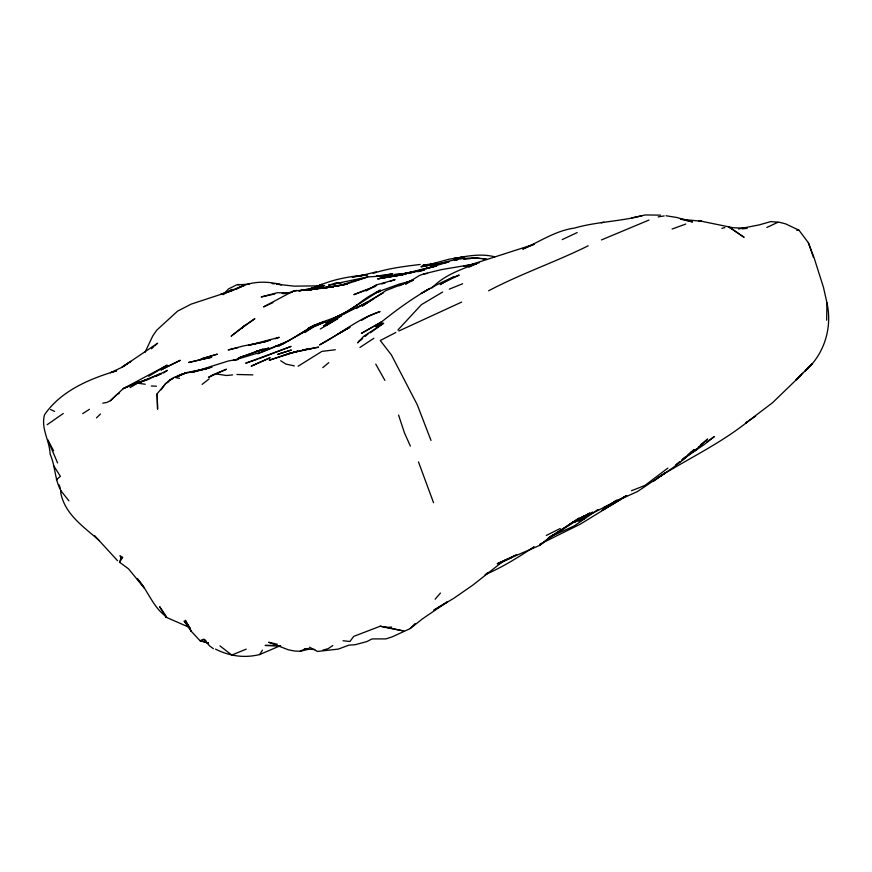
<?xml version="1.0" encoding="UTF-8"?>
<svg xmlns="http://www.w3.org/2000/svg" width="872" height="872" viewBox="0 0 872 872"><rect width="100%" height="100%" fill="white"/><g stroke="black" fill="none" stroke-linecap="round" stroke-linejoin="round"><path stroke-width="1.31" d="M826.656 320.198L826.939 302.758L823.441 287.237L813.936 257.349L808.388 242.798L798.97 230.197L785.53 223.842L779.557 222.316L770.804 221.586L758.989 224.943L738.442 228.944M116.499 370.818C89.522 378.83 60.877 390.841 44.516 414.81C40.733 428.653 49.682 440.545 50.118 454.192C55.492 466.106 54.544 479.611 61.095 491.012L60.735 492.789C64.986 514.589 83.865 526.895 99.277 540.618M165.702 616.188C152.6 606.705 147.935 590.279 137.231 578.55L144.196 587.892L128.457 568.806L119.54 562.222L121.066 558.178L122.603 557.404L119.987 555.66L121.066 558.178M144.981 352.364L152.785 335.894L156.797 330.117L177.583 311.13L191.153 304.132L231.2 290.965L234.132 289.777L220.769 294.442L244.65 285.242L235.636 289.373C249.479 281.013 266.2 280.686 281.471 284.741L276.729 284.087M215.493 649.139C229.946 656.256 244.051 658.24 259.66 654.578L262.439 650.152M119.54 562.222L122.603 557.404M157.113 393.828L157.592 408.946L157.113 393.828L165.669 383.571L169.43 380.268L173.593 377.609L186.292 372.66L208.942 368.115M161.08 389.762L165.669 383.571L169.048 381.565M435.106 599.206L440.458 593.058M397.872 330.052L421.405 304.655L442.66 292.033M804.878 371.308C824.204 354.392 832.586 327.807 826.939 302.758M309.538 647.198L317.517 651.449L338.391 649.073L348.887 645.149L355.078 644.735L366.665 641.639L372.061 638.925L385.915 638.893L392.04 636.92L410.069 628.647L415.159 623.513M801.237 374.982L772.625 402.646L745.68 423.084L755.588 416.129M102.787 403.158L106.831 402.439L110.428 400.695L123.225 388.629L167.239 365.139L148.698 376.257M802.698 373.227L796.038 379.898L812.214 363.7L805.554 370.371M96.476 417.884L100.476 413.993M358.403 342.151L357.651 342.87L363.384 336.538L383.702 323.218L370.36 332.733M431.858 288.076C443.663 275.399 460.416 269.655 476.221 263.704L468.94 267.203M110.428 400.695L116.957 394.504L119.181 393.37M223.047 294.714L228.551 288.894L236.552 284.937L249.218 284.098M151.477 348.789L153.428 346.991M154.617 345.955L157.603 343.219L122.08 367.199L130.746 361.379L121.208 367.668L110.493 372.682L116.565 370.807M56.331 479.84L60.386 476.319L53.781 465.888M365.15 336.418L368.038 333.954M679.92 461.571L675.898 464.961L679.866 461.931M681.926 459.882L685.937 456.503M687.954 454.803L693.981 449.734L683.67 459.348L672.672 467.937L637.552 491.492L616.242 501.193L575.062 521.99L589.319 513.706M322.793 367.635L328.809 362.599M362.708 338.249L358.566 341.639L361.782 339.208M690.657 452.83L692.662 451.206M700.663 444.72L707.661 439.041L697.6 448.404L681.839 460.416M667.832 468.122L644.92 485.442L631.47 490.762M539.714 545.403L551.758 535.844L539.714 545.403L497.171 563.693L511.472 557.502L499.373 563.356M410.069 628.647L422.517 618.826L447.238 601.974L433.875 610.128L453.658 598.388L472.875 585.09L503.94 560.609L515.505 555.235M47.132 424.729L63.253 413.492M202.086 384.399L209.182 378.884M689.654 453.647L692.88 451.271M698.254 447.314L700.401 445.734M747.947 421.481C719.803 444.066 686.907 459.272 656.562 478.499M706.593 442.159L714.244 436.621L703.977 444.742L683.245 458.65M653.477 481.3L664.78 473.169L661.096 475.752M590.279 513.575L592.459 512.028M690.569 452.623L692.75 451.097M616.809 500.027L611.479 503.689L615.436 501.008M227.875 292.316L232.094 289.439L223.93 293.995M298.115 366.229L321.91 351.383L335.306 349.759M353.858 307.227L340.571 315.413M693.698 450.889L696.924 448.709M700.14 446.519L702.298 445.069M332.766 645.553L328.145 648.659L322.825 650.141M546.472 539.975L579.172 518.11L552.815 535.212M163.489 372.965L167.359 370.36L155.815 376.214L161.287 373.892M373.881 338.271L359.951 347.438M357.258 304.797L343.252 314.127L354.501 307.969L331.371 319.381L348.767 310.944C336.091 318.618 321.201 321.114 308.252 328.243L324.46 321.746M598.05 509.488L574.245 525.925L549.643 537.141M304.96 332.515L313.528 326.837L325.474 321.692L313.528 326.837L278.8 345.966L285.242 342.402L260.456 352.288L233.162 360.43L238.252 359.406M485.083 574.692C502.337 567.28 518.328 557.295 533.958 546.973M529.533 549.894L533.904 547.017M82.709 413.611L89.445 409.284M337.268 334.488L349.803 327.24L319.501 344.941C340.058 334.314 357.727 318.64 380.039 311.544L368.507 316.274L361.488 320.384M373.837 298.736L362.262 306.061L385.991 290.55L413.415 279.836M297.635 335.491L313.637 325.572L324.493 321.681M626.761 495.634L580.294 524.159L539.833 544.215M382.143 322.727L375.56 326.695C401.185 305.952 427.792 286.332 459.217 275.116L440.633 283.825L453.8 276.816L440.197 284.686M130.157 387.593L137.504 383.157L161.091 373.423L147.455 379.669M559.159 531.44L584.654 515.625L569.492 524.246M320.307 329.017L337.78 318.553L325.975 325.616M288.741 340.799L313.637 325.572L324.918 321.823M552.924 535.146L564.609 528.181M178.084 376.214L186.292 372.66L176.656 377.009M602.258 510.218L620.221 499.634L602.258 510.218L609.125 506.152M548.237 538.068L553.807 534.819L549.425 537.163M422.865 292.502L429.743 288.49L421.198 293.439M339.557 333.169L349.803 327.24M691.714 452.568L696.238 449.963L691.736 452.535M580.61 520.66L585.755 517.717L583.455 518.96M572.948 522.284L589.875 513.009L571.378 523.189M376.726 284.85L366.066 290.779L376.726 284.85L395.071 279.618L390.013 281.362M624.025 496.909L626.238 495.71M367.079 302.322L356.179 308.274L383.331 292.883M578.877 521.467L581.166 520.213M363.58 304.23L325.594 322.869L337.562 317.397M486.238 573.678L488.582 572.457M395.834 332.483L380.279 340.516L391.408 354.948L417.274 404.772L430.997 440.436M616.242 501.193L624.319 497.062L603.435 507.668M498.25 564.14L516.66 554.745M173.038 378.448L169.43 380.268L171.839 379.178M175.446 377.238L181.463 374.208L198.816 370.338M488.625 290.779C520.878 273.754 555.551 262.014 588.197 245.795M546.319 535.452L560.238 528.497M202.773 639.492L200.102 640.778L191.24 631.274L184.101 621.06L188.984 626.27M277.296 644.245L268.718 642.272L288.36 649.803L294.431 650.992L300.142 651.286L304.699 649.051L308.688 648.419M317.561 288.708L293.275 291.074L263.584 306.89L272.892 302.639M373.216 273.339C388.182 268.293 404.619 266.385 420.195 264.467M335.088 318.029L342.107 314.672M398.907 330.978L461.67 302.072M313.593 288.261C330.194 279.541 348.974 276.5 367.45 274.745M562.2 239.604L577.166 232.573M766.815 227.472L777.835 222.327M257.84 353.868L275.029 346.849M288.338 341.028L277.95 345.715L285.34 342.609M259.66 654.578L280.304 645.705M313.419 288.12L322.095 284.261L307.173 290.125M601.462 239.92L648.986 220.049M283.771 343.47L275.236 346.522L277.045 345.977M246.187 649.16L231.81 655.068L219.984 645.912M263.813 342.369L268.434 340.451L262.712 342.162M449.298 289.155L462.629 283.76M259.191 358.654L291.074 346.413L245.719 363.188L257.959 359.068M371.112 288L353.847 294.649L375.897 286.223M672.116 229.02L685.741 224.05M275.247 338.794L279.225 337.311L248.793 345.268L261.556 342.5L243.179 345.988L228.246 349.945L238.121 347.59M238.427 358.043L262.995 349.171L238.427 358.043L243.55 356.136M381.892 284L385.489 282.67M398.929 285.787L403.507 284.087M131.051 385.37L146.213 380.072M405.774 282.561L413.11 279.977L405.578 284.108L419.574 275.421L423.89 273.906L441.232 269.666L471.131 264.565L534.209 244.258L522.699 249.076C539.866 241.697 555.442 230.677 574.419 228.093C596.699 221.63 619.807 221.608 642.195 215.689M283.4 355.405L297.668 351.122L269.241 360.223L289.678 353.225L318.596 347.154L302.846 349.977L311.511 348.549M380.257 626.194L403.714 630.979L380.257 626.194L353.705 636.397L349.912 641.498L343.034 640.746M135.04 383.647L148.785 378.938L137.504 383.157L145.232 384.247M336.93 286.332L367.744 276.947L402.995 274.691L400.335 275.116M352.909 281.961L367.744 276.947L328.559 285.144L339.895 282.702L334.009 283.563L341.966 282.724M213.422 648.714L209.64 645.945L203.612 639.132L205.934 640.538M313.462 288.25L317.31 287.008L298.834 290.932M309.582 289.962L317.572 288.469L299.238 290.725L341.661 285.308L351.667 282.332M322.967 286.463L310.072 289.82L322.967 286.463L311.838 289.362M721.907 228.388L724.872 227.559M469.441 265.415L479.415 262.657M469.256 265.491L473.878 264.249M448.96 261.851C430.975 266.756 413.23 273.677 394.417 274.571L407.191 273.219L400.292 274.44L412.816 271.868L401.403 274.44L436.937 265.611L430.506 267.508C447.979 259.791 467.926 255.954 486.849 259.311M455.369 260.15L457.942 259.464L454.497 260.281M380.148 291.477C367.897 294.54 358.883 304.655 348.266 311.01L380.366 290.082L375.2 292.796L400.052 283.836L412.075 281.024M417.764 271.748L424.359 270.015L377.511 278.877L402.199 274.778M262.799 342.184L270.255 340.233M367.472 274.854L360.071 275.89L376.29 271.846M238.329 359.275L228.355 360.986L191.873 372.464L211.972 367.188M408.074 273.481L414.527 271.901L394.013 275.966M601.277 222.785L603.882 222.175M300.142 651.286L309.091 649.16M469.365 265.546L474.205 264.412M341.661 285.308L347.634 283.956L323.392 287.836L333.278 286.844M658.153 216.888L664.17 215.929M476.93 263.344L471.992 264.456L476.657 263.42M468.896 265.557L473.943 264.412M378.535 275.901L392.749 273.808L386.514 274.963M289.678 353.225L307.783 349.171M464.013 266.32L476.973 263.497M463.893 266.352L473.801 264.205M631.546 217.913L645.236 214.959L660.442 215.122M446.628 262.036L448.851 261.556M378.819 278.68L402.995 274.691M360.071 275.89L365.782 274.713L352.244 277.1L358.774 276.097M200.08 370.164L206.239 368.889M400.248 274.996L406.766 273.732M293.275 291.074L296.665 290.43M440.273 263.671L446.529 262.537M329.463 286.997L305.265 290.322L333.191 286.834M305.265 290.322L316.983 288.24M283.509 293.722L292.436 292.175L282.201 293.439L288.272 292.894L277.231 292.73L261.229 296.96L274.778 294.006M431.695 264.815L426.779 265.426L432.24 264.717L420.958 266.767L445.516 262.276M380.127 275.999L382.688 275.585M435.008 263.617L430.038 264.358L449.636 259.06L464.656 256.891L453.462 258.603C466.912 256.041 481.279 253.24 494.784 256.859M165.974 616.014L159.685 606.705L165.909 617.169L166.672 617.049M385.293 277.351L392.683 276.261M395.147 275.901L397.599 275.541M463.915 259.453L475.404 257.785L480.374 258.515M400.052 275.203L402.504 274.854M382.536 275.955L387.8 275.225L376.432 275.955L379.037 275.988M436.131 263.366L423.432 265.066L427.117 265.241M423.89 273.906L427.531 273.437M427.378 265.35L437.733 264.063M329.605 287.324L333.289 286.888M796.823 230.437L798.97 230.197M323.665 288.087L326.935 287.716M742.116 228.856L747.108 228.388L732.883 227.69L701.764 221.303L680.465 219.145L692.553 221.946L676.683 217.455L666.012 215.755M232.595 374.916L226.371 375.494L216.845 374.044M284.893 293.439L288.687 293.232L284.174 293.308L289.133 293.363M384.498 627.459L391.724 627.121M252.869 374.873L236.933 374.491M699.115 221.335L701.764 221.303L698.788 221.183M422.179 265.491L424.882 265.524M276.522 645.64L265.153 645.433L280.751 645.825M237.762 284.512L239.331 284.577M151.346 386.002L156.426 386.209M319.741 285.842L294.038 286.136L276.402 284.152M304.699 649.051L314.77 649.487M272.14 283.618L274.429 283.858M482.859 258.875L486.587 259.431M175.817 377.652L179.523 378.317M200.102 640.778L208.386 643.046M294.333 365.891L285.853 364.06L280.697 360.746M204.582 641.596L200.527 640.604L208.506 643.165M165.909 617.169L190.074 627.698M50.609 409.513L54.555 411.377M117.546 560.696L94.612 535.626M61.095 491.012L68.921 500.833M375.756 364.147L384.89 380.366M53.617 450.726L47.775 439.913L57.574 462.912M418.473 461.92L433.548 502.719M410.352 446.05L404.488 432.959L398.569 415.072M808.366 242.743L813.467 257.382M59.165 484.854L60.266 488.244M244.869 325.507L231.276 336.058L244.869 325.507M244.967 325.43L240.923 328.679L254.886 318.662L244.967 325.43M328.101 323.054L323.545 326.095L337.213 317.07L328.101 323.054L341.268 315.882L328.101 323.054M164.841 367.722L160.96 370.022L180.308 360.3L164.841 367.722M213.237 374.633L208.43 377.38L226.448 369.227L213.237 374.633M368.137 329.518L361.4 333.366L381.391 322.019L368.137 329.518M127.029 386.841L123.225 388.629L138.833 382.012L127.029 386.841M254.526 364.649L251.223 366.175L270.189 357.716L254.526 364.649M217.139 354.206L201.192 358.904L217.139 354.206M281.133 353.236L277.623 354.403L291.368 350.043L281.133 353.236M268.74 348.135L255.899 351.536L268.74 348.135M432.327 267.006L425.754 268.718L436.458 265.96L432.327 267.006M324.504 285.515L311.642 288.283L324.504 285.515M205.105 358.545L188.57 362.512L211.678 357.28L205.105 358.545M327.163 287.586L323.447 288.043L327.142 287.607M319.741 285.983L317.321 286.158L319.752 286.049M731.107 228.333L728.938 227.112L744.132 237.337L731.107 228.333M191.339 631.284L185.344 620.254L191.24 631.274"/></g></svg>
